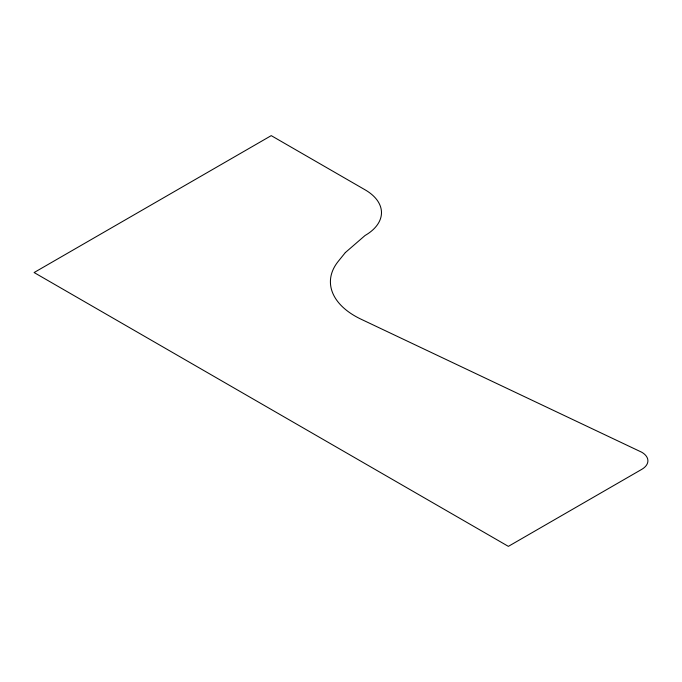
<?xml version="1.0" encoding="UTF-8"?>
<svg xmlns="http://www.w3.org/2000/svg" width="682" height="682" viewBox="0 0 682 682"><rect width="100%" height="100%" fill="white"/><g stroke="black" fill="none" stroke-linecap="round" stroke-linejoin="round"><path stroke-width="1.02" d="M345.339 252.579L338.281 261.317A83.843 48.405 0 0 0 361.059 319.202L641.762 452.243A20.963 12.097 0 0 1 641.762 469.352L508.371 546.367L34.1 272.544L271.24 135.633L365.1 189.826A55.89 32.267 0 0 1 365.1 235.469L345.339 252.579"/></g></svg>
